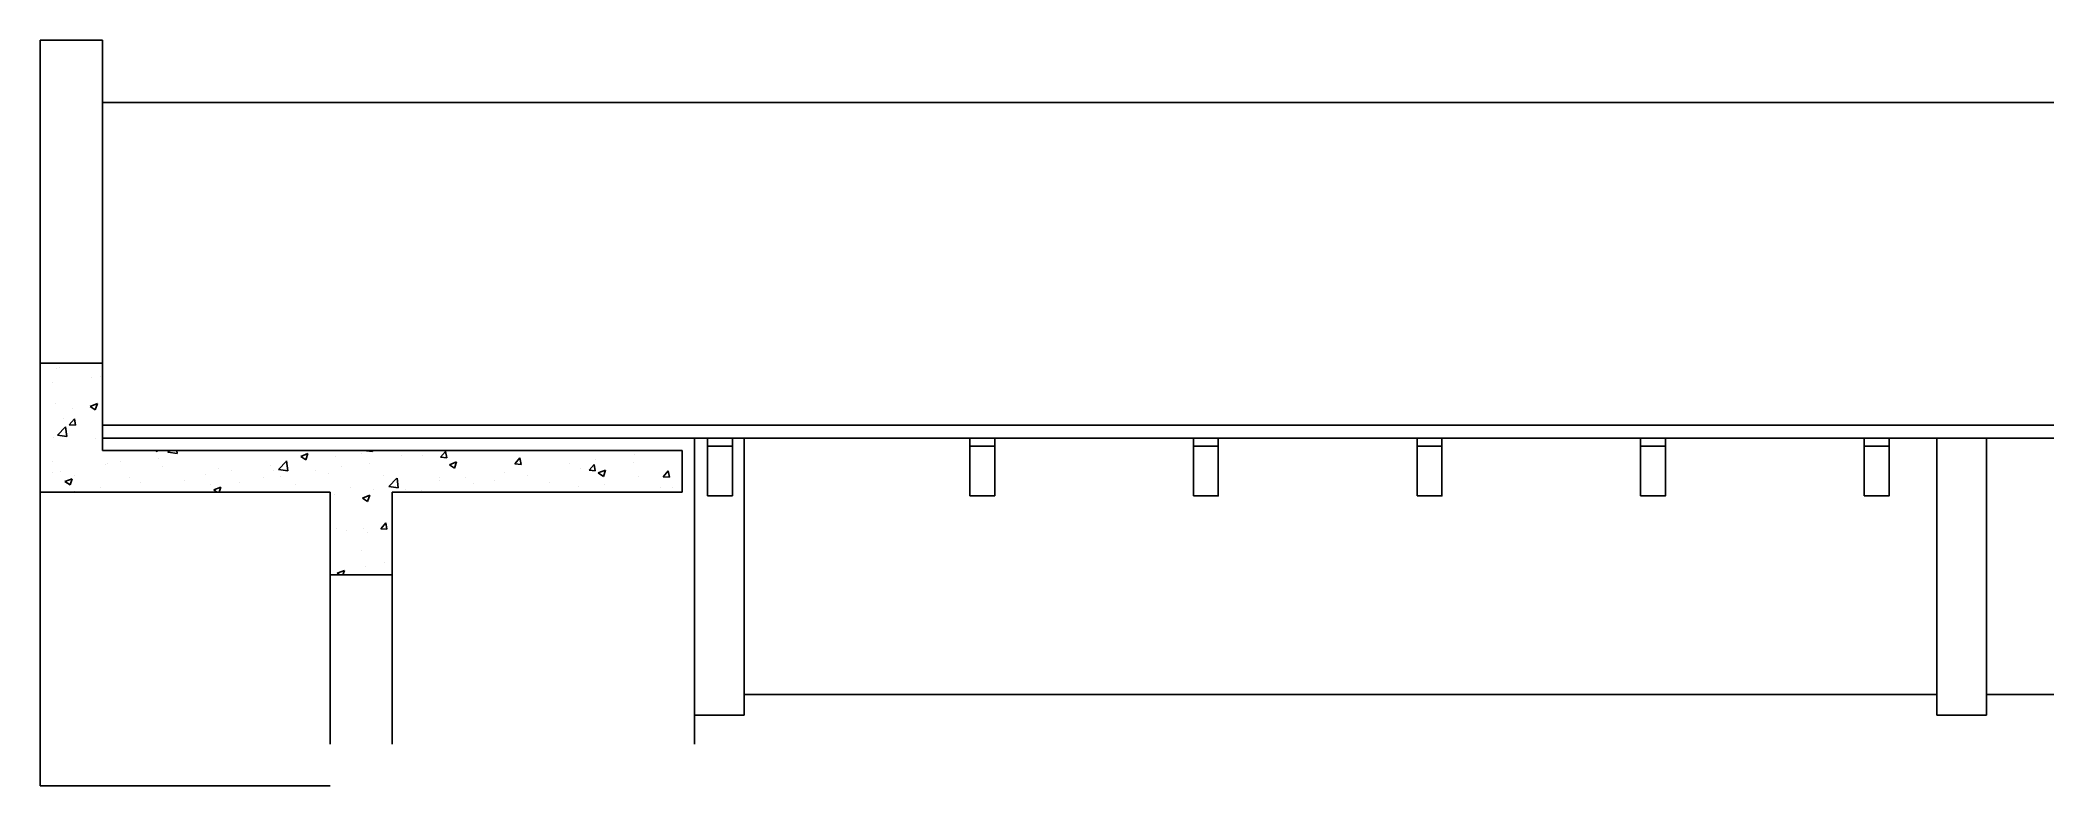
# Model space of a CAD drawing. Header units: millimetres. Extents: x 539.56 to 544.42, y 2149.16 to 2150.96.
import ezdxf

# ---------------------------------------------------------------- set-up
doc = ezdxf.new("R2010")
doc.units = ezdxf.units.MM
for name, color, linetype in [('021', 1, 'Continuous'), ('05', 5, 'Continuous'), ('Concreto', 7, 'Continuous')]:
    doc.layers.add(name, color=color, linetype=linetype)

msp = doc.modelspace()

# ---------------------------------------------------------------- linework, layer by layer
at = {"layer": '021'}
for p, q in [((539.5551, 2150.9582), (539.5551, 2150.1792)), ((539.7051, 2150.9582), (539.5551, 2150.9582)), ((539.5551, 2150.9582), (539.5551, 2150.1792)), ((539.7051, 2150.9582), (539.5551, 2150.9582)), ((539.7051, 2150.9582), (539.7051, 2150.1792)), ((539.7051, 2150.9582), (539.7051, 2150.1792)), ((544.4178, 2150.8082), (539.7051, 2150.8082)), ((544.4178, 2150.8082), (539.7051, 2150.8082)), ((544.4178, 2150.0292), (539.7051, 2150.0292)), ((544.4178, 2150.0292), (539.7051, 2150.0292)), ((544.4178, 2149.9979), (539.7051, 2149.9979)), ((544.4178, 2149.9979), (539.7051, 2149.9979)), ((541.1354, 2149.3291), (541.1354, 2149.9979)), ((541.1354, 2149.3291), (541.1354, 2149.9979)), ((541.1667, 2149.9785), (541.1667, 2149.9979)), ((541.1667, 2149.9785), (541.1667, 2149.9979)), ((541.2267, 2149.9785), (541.2267, 2149.9979)), ((541.2267, 2149.9785), (541.2267, 2149.9979)), ((541.2554, 2149.3291), (541.2554, 2149.9979)), ((541.2554, 2149.3291), (541.2554, 2149.9979)), ((541.8001, 2149.9785), (541.8001, 2149.9979)), ((541.8001, 2149.9785), (541.8001, 2149.9979)), ((541.8601, 2149.9785), (541.8601, 2149.9979)), ((541.8601, 2149.9785), (541.8601, 2149.9979)), ((542.3401, 2149.9785), (542.3401, 2149.9979)), ((542.3401, 2149.9785), (542.3401, 2149.9979)), ((542.4001, 2149.9785), (542.4001, 2149.9979)), ((542.4001, 2149.9785), (542.4001, 2149.9979)), ((542.8801, 2149.9785), (542.8801, 2149.9979)), ((542.8801, 2149.9785), (542.8801, 2149.9979)), ((542.9401, 2149.9785), (542.9401, 2149.9979)), ((542.9401, 2149.9785), (542.9401, 2149.9979)), ((543.4201, 2149.9785), (543.4201, 2149.9979)), ((543.4201, 2149.9785), (543.4201, 2149.9979)), ((543.4801, 2149.9785), (543.4801, 2149.9979)), ((543.4801, 2149.9785), (543.4801, 2149.9979)), ((543.9601, 2149.9785), (543.9601, 2149.9979)), ((543.9601, 2149.9785), (543.9601, 2149.9979)), ((544.0201, 2149.9785), (544.0201, 2149.9979)), ((544.0201, 2149.9785), (544.0201, 2149.9979)), ((544.1354, 2149.3291), (544.1354, 2149.9979)), ((544.1354, 2149.3291), (544.1354, 2149.9979)), ((544.2554, 2149.3291), (544.2554, 2149.9979)), ((544.2554, 2149.3291), (544.2554, 2149.9979)), ((541.2267, 2149.9785), (541.1667, 2149.9785)), ((541.1667, 2149.9785), (541.1667, 2149.8585)), ((541.2267, 2149.9785), (541.1667, 2149.9785)), ((541.1667, 2149.9785), (541.1667, 2149.8585)), ((541.2267, 2149.8585), (541.2267, 2149.9785)), ((541.2267, 2149.8585), (541.2267, 2149.9785)), ((541.8601, 2149.9785), (541.8001, 2149.9785)), ((541.8001, 2149.9785), (541.8001, 2149.8585)), ((541.8601, 2149.9785), (541.8001, 2149.9785)), ((541.8001, 2149.9785), (541.8001, 2149.8585)), ((541.8601, 2149.8585), (541.8601, 2149.9785)), ((541.8601, 2149.8585), (541.8601, 2149.9785)), ((539.5551, 2149.8679), (539.5551, 2149.1591)), ((539.5551, 2149.8679), (539.5551, 2149.1591)), ((541.1667, 2149.8585), (541.2267, 2149.8585)), ((541.1667, 2149.8585), (541.2267, 2149.8585)), ((541.8001, 2149.8585), (541.8601, 2149.8585)), ((541.8001, 2149.8585), (541.8601, 2149.8585)), ((544.1354, 2149.3791), (541.2554, 2149.3791)), ((544.1354, 2149.3791), (541.2554, 2149.3791)), ((544.2554, 2149.3791), (544.4178, 2149.3791)), ((544.2554, 2149.3791), (544.4178, 2149.3791)), ((541.1354, 2149.3291), (541.2554, 2149.3291)), ((541.1354, 2149.3291), (541.1354, 2149.2591)), ((541.1354, 2149.3291), (541.2554, 2149.3291)), ((541.1354, 2149.3291), (541.1354, 2149.2591)), ((544.1354, 2149.3291), (544.2554, 2149.3291)), ((544.1354, 2149.3291), (544.2554, 2149.3291)), ((540.2551, 2149.1591), (539.5551, 2149.1591)), ((540.2551, 2149.1591), (539.5551, 2149.1591))]:
    msp.add_line(p, q, dxfattribs=at)
for points in [[(542.3401, 2149.8585), (542.4001, 2149.8585), (542.4001, 2149.9785), (542.3401, 2149.9785)], [(542.3401, 2149.8585), (542.4001, 2149.8585), (542.4001, 2149.9785), (542.3401, 2149.9785)], [(542.8801, 2149.8585), (542.9401, 2149.8585), (542.9401, 2149.9785), (542.8801, 2149.9785)], [(542.8801, 2149.8585), (542.9401, 2149.8585), (542.9401, 2149.9785), (542.8801, 2149.9785)], [(543.4201, 2149.8585), (543.4801, 2149.8585), (543.4801, 2149.9785), (543.4201, 2149.9785)], [(543.4201, 2149.8585), (543.4801, 2149.8585), (543.4801, 2149.9785), (543.4201, 2149.9785)], [(543.9601, 2149.8585), (544.0201, 2149.8585), (544.0201, 2149.9785), (543.9601, 2149.9785)], [(543.9601, 2149.8585), (544.0201, 2149.8585), (544.0201, 2149.9785), (543.9601, 2149.9785)]]:
    msp.add_lwpolyline(points, close=True, dxfattribs=at)
at = {"layer": '05'}
for p, q in [((539.7051, 2150.1792), (539.5551, 2150.1792)), ((539.5551, 2150.1792), (539.5551, 2149.8679)), ((539.7051, 2150.1792), (539.5551, 2150.1792)), ((539.5551, 2150.1792), (539.5551, 2149.8679)), ((539.7051, 2150.1792), (539.7051, 2149.9679)), ((539.7051, 2150.1792), (539.7051, 2149.9679)), ((541.1051, 2149.9679), (539.7051, 2149.9679)), ((541.1051, 2149.9679), (539.7051, 2149.9679)), ((541.1051, 2149.8679), (541.1051, 2149.9679)), ((541.1051, 2149.8679), (541.1051, 2149.9679)), ((540.2551, 2149.8679), (539.5551, 2149.8679)), ((540.2551, 2149.8679), (539.5551, 2149.8679)), ((540.2551, 2149.2591), (540.2551, 2149.8679)), ((540.2551, 2149.2591), (540.2551, 2149.8679)), ((540.4051, 2149.2591), (540.4051, 2149.8679)), ((541.1051, 2149.8679), (540.4051, 2149.8679)), ((540.4051, 2149.2591), (540.4051, 2149.8679)), ((541.1051, 2149.8679), (540.4051, 2149.8679)), ((540.4051, 2149.6679), (540.2551, 2149.6679)), ((540.4051, 2149.6679), (540.2551, 2149.6679))]:
    msp.add_line(p, q, dxfattribs=at)
at = {"layer": 'Concreto', "color": 252, "linetype": 'Continuous'}
for p, q in [((539.594, 2150.1658), (539.594, 2150.1658)), ((539.594, 2150.1658), (539.594, 2150.1658)), ((539.6017, 2150.1681), (539.6017, 2150.1681)), ((539.6017, 2150.1681), (539.6017, 2150.1681)), ((539.6782, 2150.1447), (539.6782, 2150.1447)), ((539.6782, 2150.1447), (539.6782, 2150.1447)), ((539.6995, 2150.1466), (539.6995, 2150.1466)), ((539.6995, 2150.1466), (539.6995, 2150.1466)), ((539.5835, 2150.1322), (539.5835, 2150.1322)), ((539.5835, 2150.1322), (539.5835, 2150.1322)), ((539.591, 2150.0826), (539.591, 2150.0826)), ((539.591, 2150.0826), (539.591, 2150.0826)), ((539.6124, 2150.046), (539.6124, 2150.046)), ((539.6124, 2150.046), (539.6124, 2150.046)), ((539.6253, 2150.0302), (539.6374, 2150.0445)), ((539.6253, 2150.0302), (539.6374, 2150.0445)), ((539.6328, 2150.069), (539.6328, 2150.069)), ((539.6328, 2150.069), (539.6328, 2150.069)), ((539.6403, 2150.0289), (539.6374, 2150.0445)), ((539.6403, 2150.0289), (539.6374, 2150.0445)), ((539.6755, 2150.0746), (539.693, 2150.0813)), ((539.6755, 2150.0746), (539.693, 2150.0813)), ((539.6755, 2150.0746), (539.6879, 2150.0662)), ((539.6755, 2150.0746), (539.6879, 2150.0662)), ((539.6879, 2150.0662), (539.693, 2150.0813)), ((539.6879, 2150.0662), (539.693, 2150.0813)), ((539.5879, 2149.9994), (539.5879, 2149.9994)), ((539.5879, 2149.9994), (539.5879, 2149.9994)), ((539.5965, 2150.005), (539.616, 2150.0253)), ((539.5965, 2150.005), (539.616, 2150.0253)), ((539.5968, 2150.0053), (539.619, 2150.0018)), ((539.5968, 2150.0053), (539.619, 2150.0018)), ((539.619, 2150.0018), (539.6163, 2150.0256)), ((539.619, 2150.0018), (539.6163, 2150.0256)), ((539.6253, 2150.0302), (539.6403, 2150.0289)), ((539.6253, 2150.0302), (539.6403, 2150.0289)), ((539.6892, 2149.9975), (539.6892, 2149.9975)), ((539.6892, 2149.9975), (539.6892, 2149.9975)), ((539.7045, 2149.9682), (539.7045, 2149.9682)), ((539.7045, 2149.9682), (539.7045, 2149.9682)), ((539.7491, 2149.9426), (539.7491, 2149.9426)), ((539.7491, 2149.9426), (539.7491, 2149.9426)), ((539.8336, 2149.9679), (539.8371, 2149.9656)), ((539.8336, 2149.9679), (539.8371, 2149.9656)), ((539.8371, 2149.9656), (539.8379, 2149.9679)), ((539.8371, 2149.9656), (539.8379, 2149.9679)), ((539.8395, 2149.9497), (539.8395, 2149.9497)), ((539.8395, 2149.9497), (539.8395, 2149.9497)), ((539.8634, 2149.9637), (539.8674, 2149.9679)), ((539.8634, 2149.9637), (539.8674, 2149.9679)), ((539.8636, 2149.9639), (539.8858, 2149.9605)), ((539.8636, 2149.9639), (539.8858, 2149.9605)), ((539.8858, 2149.9605), (539.885, 2149.9679)), ((539.8858, 2149.9605), (539.885, 2149.9679)), ((539.8949, 2149.9676), (539.8949, 2149.9676)), ((539.8949, 2149.9676), (539.8949, 2149.9676)), ((540.1302, 2149.9223), (540.1496, 2149.9426)), ((540.1302, 2149.9223), (540.1496, 2149.9426)), ((540.1526, 2149.9191), (540.1499, 2149.9428)), ((540.1526, 2149.9191), (540.1499, 2149.9428)), ((540.184, 2149.9539), (540.2015, 2149.9607)), ((540.184, 2149.9539), (540.2015, 2149.9607)), ((540.184, 2149.9539), (540.1964, 2149.9455)), ((540.184, 2149.9539), (540.1964, 2149.9455)), ((540.1964, 2149.9455), (540.2015, 2149.9607)), ((540.1964, 2149.9455), (540.2015, 2149.9607)), ((540.2691, 2149.9526), (540.2691, 2149.9526)), ((540.2691, 2149.9526), (540.2691, 2149.9526)), ((540.3317, 2149.9609), (540.3317, 2149.9609)), ((540.3317, 2149.9609), (540.3317, 2149.9609)), ((540.3426, 2149.9674), (540.343, 2149.9679)), ((540.3426, 2149.9674), (540.343, 2149.9679)), ((540.3426, 2149.9674), (540.3575, 2149.9661)), ((540.3426, 2149.9674), (540.3575, 2149.9661)), ((540.3575, 2149.9661), (540.3572, 2149.9679)), ((540.3575, 2149.9661), (540.3572, 2149.9679)), ((540.4277, 2149.9552), (540.4277, 2149.9552)), ((540.4277, 2149.9552), (540.4277, 2149.9552)), ((540.4792, 2149.9552), (540.4792, 2149.9552)), ((540.4792, 2149.9552), (540.4792, 2149.9552)), ((540.5219, 2149.9517), (540.534, 2149.9661)), ((540.5219, 2149.9517), (540.534, 2149.9661)), ((540.5219, 2149.9517), (540.5368, 2149.9504)), ((540.5219, 2149.9517), (540.5368, 2149.9504)), ((540.5368, 2149.9504), (540.534, 2149.9661)), ((540.5368, 2149.9504), (540.534, 2149.9661)), ((540.7012, 2149.9361), (540.7133, 2149.9504)), ((540.7012, 2149.9361), (540.7133, 2149.9504)), ((540.7162, 2149.9347), (540.7133, 2149.9504)), ((540.7162, 2149.9347), (540.7133, 2149.9504)), ((540.8962, 2149.9452), (540.8962, 2149.9452)), ((540.8962, 2149.9452), (540.8962, 2149.9452)), ((540.9909, 2149.9577), (540.9909, 2149.9577)), ((540.9909, 2149.9577), (540.9909, 2149.9577)), ((539.5841, 2149.9413), (539.5841, 2149.9413)), ((539.5841, 2149.9413), (539.5841, 2149.9413)), ((539.5849, 2149.9161), (539.5849, 2149.9161)), ((539.5849, 2149.9161), (539.5849, 2149.9161)), ((539.6033, 2149.9176), (539.6033, 2149.9176)), ((539.6033, 2149.9176), (539.6033, 2149.9176)), ((539.6146, 2149.8933), (539.6321, 2149.9)), ((539.6146, 2149.8933), (539.6321, 2149.9)), ((539.6271, 2149.8849), (539.6321, 2149.9)), ((539.6271, 2149.8849), (539.6321, 2149.9)), ((539.6368, 2149.9077), (539.6368, 2149.9077)), ((539.6368, 2149.9077), (539.6368, 2149.9077)), ((539.7133, 2149.9337), (539.7133, 2149.9337)), ((539.7133, 2149.9337), (539.7133, 2149.9337)), ((539.7175, 2149.9356), (539.7175, 2149.9356)), ((539.7175, 2149.9356), (539.7175, 2149.9356)), ((539.7702, 2149.902), (539.7702, 2149.902)), ((539.7702, 2149.902), (539.7702, 2149.902)), ((539.851, 2149.93), (539.851, 2149.93)), ((539.851, 2149.93), (539.851, 2149.93)), ((539.9037, 2149.8964), (539.9037, 2149.8964)), ((539.9037, 2149.8964), (539.9037, 2149.8964)), ((539.9539, 2149.9111), (539.9539, 2149.9111)), ((539.9539, 2149.9111), (539.9539, 2149.9111)), ((539.9844, 2149.9243), (539.9844, 2149.9243)), ((539.9844, 2149.9243), (539.9844, 2149.9243)), ((540.0165, 2149.9194), (540.0165, 2149.9194)), ((540.0165, 2149.9194), (540.0165, 2149.9194)), ((540.0947, 2149.9029), (540.0947, 2149.9029)), ((540.0947, 2149.9029), (540.0947, 2149.9029)), ((540.1112, 2149.9318), (540.1112, 2149.9318)), ((540.1112, 2149.9318), (540.1112, 2149.9318)), ((540.1179, 2149.9187), (540.1179, 2149.9187)), ((540.1179, 2149.9187), (540.1179, 2149.9187)), ((540.1304, 2149.9225), (540.1526, 2149.9191)), ((540.1304, 2149.9225), (540.1526, 2149.9191)), ((540.1361, 2149.9051), (540.1361, 2149.9051)), ((540.1361, 2149.9051), (540.1361, 2149.9051)), ((540.221, 2149.9189), (540.221, 2149.9189)), ((540.221, 2149.9189), (540.221, 2149.9189)), ((540.2513, 2149.9131), (540.2513, 2149.9131)), ((540.2513, 2149.9131), (540.2513, 2149.9131)), ((540.2819, 2149.9302), (540.2819, 2149.9302)), ((540.2819, 2149.9302), (540.2819, 2149.9302)), ((540.3508, 2149.9376), (540.3508, 2149.9376)), ((540.3508, 2149.9376), (540.3508, 2149.9376)), ((540.3848, 2149.9074), (540.3848, 2149.9074)), ((540.3848, 2149.9074), (540.3848, 2149.9074)), ((540.397, 2149.8809), (540.4164, 2149.9012)), ((540.397, 2149.8809), (540.4164, 2149.9012)), ((540.4195, 2149.8777), (540.4167, 2149.9014)), ((540.4195, 2149.8777), (540.4167, 2149.9014)), ((540.5183, 2149.9018), (540.5183, 2149.9018)), ((540.5183, 2149.9018), (540.5183, 2149.9018)), ((540.5185, 2149.8955), (540.5185, 2149.8955)), ((540.5185, 2149.8955), (540.5185, 2149.8955)), ((540.5432, 2149.9339), (540.5607, 2149.9406)), ((540.5432, 2149.9339), (540.5607, 2149.9406)), ((540.5432, 2149.9339), (540.5557, 2149.9255)), ((540.5432, 2149.9339), (540.5557, 2149.9255)), ((540.5557, 2149.9255), (540.5607, 2149.9406)), ((540.5557, 2149.9255), (540.5607, 2149.9406)), ((540.5811, 2149.9037), (540.5811, 2149.9037)), ((540.5811, 2149.9037), (540.5811, 2149.9037)), ((540.6517, 2149.8962), (540.6517, 2149.8962)), ((540.6517, 2149.8962), (540.6517, 2149.8962)), ((540.6757, 2149.9162), (540.6757, 2149.9162)), ((540.6757, 2149.9162), (540.6757, 2149.9162)), ((540.7012, 2149.9361), (540.7162, 2149.9347)), ((540.7012, 2149.9361), (540.7162, 2149.9347)), ((540.7323, 2149.9067), (540.7323, 2149.9067)), ((540.7323, 2149.9067), (540.7323, 2149.9067)), ((540.8336, 2149.937), (540.8336, 2149.937)), ((540.8336, 2149.937), (540.8336, 2149.937)), ((540.8606, 2149.9243), (540.8606, 2149.9243)), ((540.8606, 2149.9243), (540.8606, 2149.9243)), ((540.8805, 2149.9204), (540.8926, 2149.9347)), ((540.8805, 2149.9204), (540.8926, 2149.9347)), ((540.8805, 2149.9204), (540.8955, 2149.9191)), ((540.8805, 2149.9204), (540.8955, 2149.9191)), ((540.8955, 2149.9191), (540.8926, 2149.9347)), ((540.8955, 2149.9191), (540.8926, 2149.9347)), ((540.9025, 2149.9139), (540.92, 2149.9206)), ((540.9025, 2149.9139), (540.92, 2149.9206)), ((540.9025, 2149.9139), (540.915, 2149.9055)), ((540.9025, 2149.9139), (540.915, 2149.9055)), ((540.915, 2149.9055), (540.92, 2149.9206)), ((540.915, 2149.9055), (540.92, 2149.9206)), ((540.9869, 2149.9403), (540.9869, 2149.9403)), ((540.9869, 2149.9403), (540.9869, 2149.9403)), ((541.0006, 2149.9061), (541.0006, 2149.9061)), ((541.0006, 2149.9061), (541.0006, 2149.9061)), ((541.0598, 2149.9047), (541.0719, 2149.919)), ((541.0598, 2149.9047), (541.0719, 2149.919)), ((541.0598, 2149.9047), (541.0748, 2149.9034)), ((541.0598, 2149.9047), (541.0748, 2149.9034)), ((541.0748, 2149.9034), (541.0719, 2149.919)), ((541.0748, 2149.9034), (541.0719, 2149.919)), ((539.6146, 2149.8933), (539.6271, 2149.8849)), ((539.6146, 2149.8933), (539.6271, 2149.8849)), ((539.6388, 2149.8696), (539.6388, 2149.8696)), ((539.6388, 2149.8696), (539.6388, 2149.8696)), ((539.7014, 2149.8779), (539.7014, 2149.8779)), ((539.7014, 2149.8779), (539.7014, 2149.8779)), ((539.796, 2149.8903), (539.796, 2149.8903)), ((539.796, 2149.8903), (539.796, 2149.8903)), ((539.9664, 2149.8853), (539.9664, 2149.8853)), ((539.9664, 2149.8853), (539.9664, 2149.8853)), ((539.9739, 2149.8733), (539.9914, 2149.88)), ((539.9739, 2149.8733), (539.9914, 2149.88)), ((539.9739, 2149.8733), (539.9819, 2149.8679)), ((539.9739, 2149.8733), (539.9819, 2149.8679)), ((539.9873, 2149.8679), (539.9914, 2149.88)), ((539.9873, 2149.8679), (539.9914, 2149.88)), ((539.9903, 2149.8801), (539.9903, 2149.8801)), ((539.9903, 2149.8801), (539.9903, 2149.8801)), ((540.0371, 2149.8908), (540.0371, 2149.8908)), ((540.0371, 2149.8908), (540.0371, 2149.8908)), ((540.1706, 2149.8851), (540.1706, 2149.8851)), ((540.1706, 2149.8851), (540.1706, 2149.8851)), ((540.2659, 2149.8622), (540.2659, 2149.8622)), ((540.2659, 2149.8622), (540.2659, 2149.8622)), ((540.3041, 2149.8795), (540.3041, 2149.8795)), ((540.3041, 2149.8795), (540.3041, 2149.8795)), ((540.3332, 2149.8533), (540.3507, 2149.86)), ((540.3332, 2149.8533), (540.3507, 2149.86)), ((540.3332, 2149.8533), (540.3456, 2149.8449)), ((540.3332, 2149.8533), (540.3456, 2149.8449)), ((540.3456, 2149.8449), (540.3507, 2149.86)), ((540.3456, 2149.8449), (540.3507, 2149.86)), ((540.3478, 2149.8544), (540.3478, 2149.8544)), ((540.3478, 2149.8544), (540.3478, 2149.8544)), ((540.3606, 2149.8747), (540.3606, 2149.8747)), ((540.3606, 2149.8747), (540.3606, 2149.8747)), ((540.3972, 2149.8811), (540.4194, 2149.8777)), ((540.3972, 2149.8811), (540.4194, 2149.8777)), ((540.4375, 2149.8738), (540.4375, 2149.8738)), ((540.4375, 2149.8738), (540.4375, 2149.8738)), ((540.4762, 2149.872), (540.4762, 2149.872)), ((540.4762, 2149.872), (540.4762, 2149.872)), ((540.571, 2149.8682), (540.571, 2149.8682)), ((540.571, 2149.8682), (540.571, 2149.8682)), ((540.6024, 2149.888), (540.6024, 2149.888)), ((540.6024, 2149.888), (540.6024, 2149.888)), ((540.7852, 2149.8905), (540.7852, 2149.8905)), ((540.7852, 2149.8905), (540.7852, 2149.8905)), ((540.8548, 2149.8811), (540.8548, 2149.8811)), ((540.8548, 2149.8811), (540.8548, 2149.8811)), ((540.9186, 2149.8849), (540.9186, 2149.8849)), ((540.9186, 2149.8849), (540.9186, 2149.8849)), ((541.0521, 2149.8792), (541.0521, 2149.8792)), ((541.0521, 2149.8792), (541.0521, 2149.8792)), ((541.083, 2149.8799), (541.083, 2149.8799)), ((541.083, 2149.8799), (541.083, 2149.8799)), ((540.2716, 2149.781), (540.2716, 2149.781)), ((540.2716, 2149.781), (540.2716, 2149.781)), ((540.2948, 2149.7761), (540.2948, 2149.7761)), ((540.2948, 2149.7761), (540.2948, 2149.7761)), ((540.3351, 2149.7804), (540.3351, 2149.7804)), ((540.3351, 2149.7804), (540.3351, 2149.7804)), ((540.3448, 2149.7712), (540.3448, 2149.7712)), ((540.3448, 2149.7712), (540.3448, 2149.7712)), ((540.3773, 2149.7794), (540.3893, 2149.7937)), ((540.3773, 2149.7794), (540.3893, 2149.7937)), ((540.3773, 2149.7794), (540.3922, 2149.7781)), ((540.3773, 2149.7794), (540.3922, 2149.7781)), ((540.3922, 2149.7781), (540.3893, 2149.7937)), ((540.3922, 2149.7781), (540.3893, 2149.7937)), ((540.3315, 2149.7261), (540.3315, 2149.7261)), ((540.3315, 2149.7261), (540.3315, 2149.7261)), ((540.2724, 2149.672), (540.2899, 2149.6787)), ((540.2724, 2149.672), (540.2899, 2149.6787)), ((540.2724, 2149.672), (540.2784, 2149.6679)), ((540.2724, 2149.672), (540.2784, 2149.6679)), ((540.2862, 2149.6679), (540.2899, 2149.6787)), ((540.2862, 2149.6679), (540.2899, 2149.6787)), ((540.3417, 2149.6879), (540.3417, 2149.6879)), ((540.3417, 2149.6879), (540.3417, 2149.6879)), ((540.3869, 2149.6983), (540.3869, 2149.6983)), ((540.3869, 2149.6983), (540.3869, 2149.6983))]:
    msp.add_line(p, q, dxfattribs=at)

doc.saveas('drawing.dxf')
